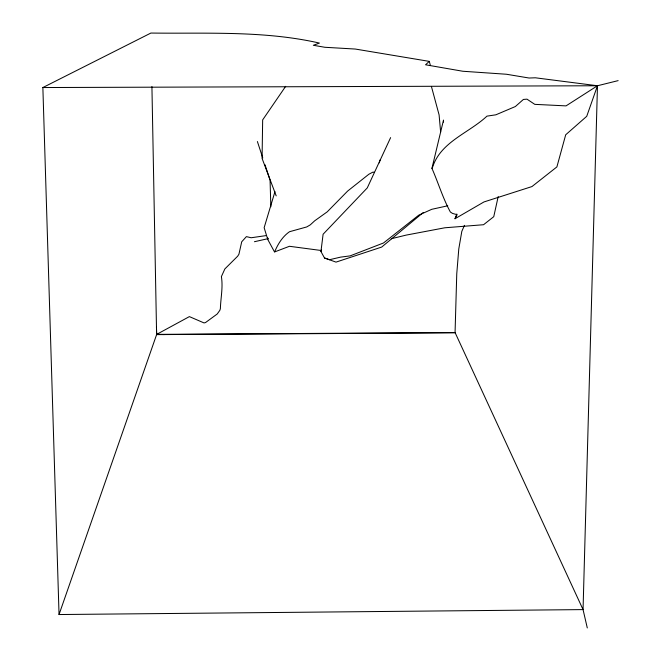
<?xml version="1.0" encoding="UTF-8"?>
<svg xmlns="http://www.w3.org/2000/svg" width="661" height="661" viewBox="0 0 661 661"><rect width="100%" height="100%" fill="white"/><g stroke="black" fill="none" stroke-linecap="round" stroke-linejoin="round"><path stroke-width="0.99" d="M587.29 627.95L583.052 609.599L455.065 332.549L456.759 273.794L458.784 248.933L461.816 231.375L464.452 225.343M423.238 212.512L381.703 247.057L336.011 262.12L324.518 257.997L320.949 251.535L323.105 234.234L367.268 187.914L390.618 137.612M498.196 196.54L493.759 216.676L483.555 224.723L444.845 227.781L406.143 235.109L391.246 238.745M618.134 80.634L597.47 85.756L586.728 116.311L565.7 134.786L556.893 166.911L531.956 186.567L483.968 201.944L454.999 218.741L457.115 214.701L452.545 213.429L450.356 211.999C442.787 198.06 438.301 182.816 431.939 168.365L443.498 120.079L443.523 122.145M379.298 162.854L380.042 159.962M274.976 191.607L264.144 227.706L267.788 239.522L274.282 251.502L274.637 251.915L289.444 246.289L321.494 250.536M320.949 251.535L321.568 249.718M430.361 65.34L429.295 61.382L425.552 64.778L462.799 71.248L506.433 74.247L529.081 78.023L535.352 77.791L597.47 85.756L583.052 609.599L59.044 614.54L156.69 334.375L156.459 327.046M454.999 218.741L456.809 213.999M274.637 251.915C277.818 244.198 282.52 236.522 289.526 231.714L306.745 226.938L310.315 224.839L314.677 220.824L327.236 211.834L347.645 191.062L368.871 174.24L372.895 172.133L374.3 172.257M431.939 168.365L432.509 167.431C440.573 141.818 468.806 133.109 486.959 116.138L495.866 114.807L515.365 106.537L523.405 99.439L526.982 99.158L534.79 104.355L566.039 105.884L597.47 85.756L42.866 87.541L59.044 614.54M285.659 86.335L262.665 119.897L262.07 158.384L276.199 195.863M164.374 334.573L156.69 334.375L189.385 316.611L204.034 322.923L205.513 322.568L217.221 313.992L219.89 310.249L220.377 308.613C220.708 297.979 223.145 287.32 221.394 276.571L224.88 268.911L237.638 256.237L238.918 254.254L241.719 241.786L246.404 236.621L251.139 237.762L266.209 235.589M42.866 87.541L150.89 33.05C207.141 33.761 264.111 30.505 319.437 43.072L313.339 45.279L324.882 47.286L355.304 49.046L429.295 61.382M254.427 241.719L268.333 238.596M447.737 205.794L431.765 209.306L418.727 215.189L383.487 242.992L350.14 255.873L340.555 257.137L329.533 259.715L324.518 257.997M156.69 334.375L455.065 332.549M455.173 332.797L156.607 334.623L151.923 86.608M257.393 141.537L262.781 157.971M264.995 164.746L270.068 180.213L270.845 206.769M431.402 86.409L439.102 114.923L440.639 132.142M267.697 237.82L267.788 239.522"/></g></svg>
